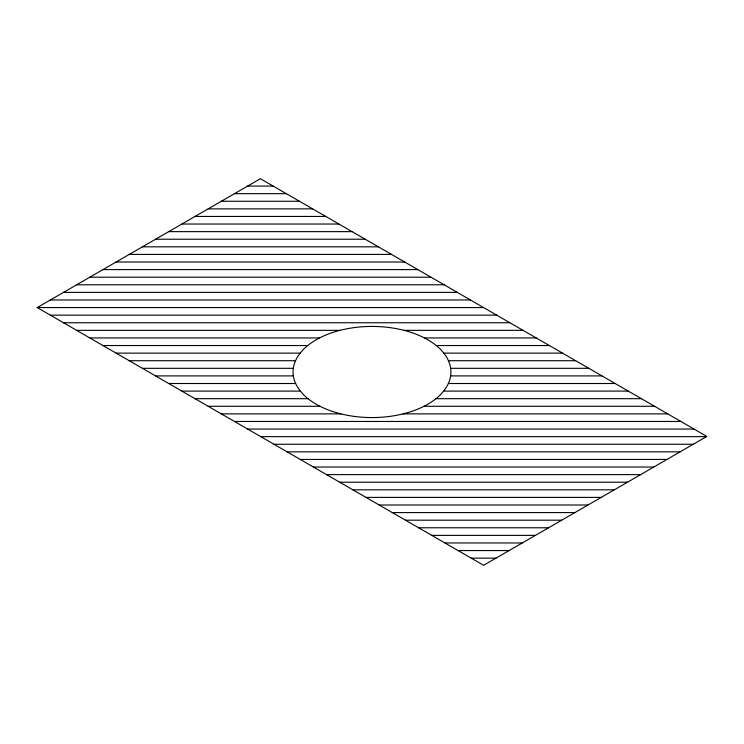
<?xml version="1.0" encoding="UTF-8"?>
<svg xmlns="http://www.w3.org/2000/svg" width="744" height="744" viewBox="0 0 744 744"><rect width="100%" height="100%" fill="white"/><g stroke="black" fill="none" stroke-linecap="round" stroke-linejoin="round"><path stroke-width="1.12" d="M37.2 307.57L260.4 178.709L706.8 436.43L483.6 565.291L37.2 307.57L483.6 307.57M247.631 186.074L273.169 186.074M234.481 193.673L286.319 193.673M221.331 201.261L299.469 201.261M208.18 208.859L312.62 208.859M195.03 216.448L325.77 216.448M181.871 224.037L338.929 224.037M168.721 231.635L352.079 231.635M155.57 239.224L365.23 239.224M142.42 246.822L378.38 246.822M129.261 254.411L391.539 254.411M116.111 262.009L404.69 262.009M102.96 269.598L417.84 269.598M89.81 277.196L430.99 277.196M76.66 284.785L444.14 284.785M63.5 292.383L457.3 292.383M50.35 299.972L470.45 299.972M50.35 315.158L496.75 315.158M63.5 322.757L509.9 322.757M76.66 330.345L340.017 330.345M403.983 330.345L523.06 330.345M89.81 337.943L319.585 337.943M424.415 337.943L536.21 337.943M102.96 345.532L307.765 345.532M436.235 345.532L549.36 345.532M116.111 353.13L300.176 353.13M443.824 353.13L562.511 353.13M129.261 360.719L295.545 360.719M448.455 360.719L575.661 360.719M142.42 368.317L293.35 368.317M450.65 368.317L588.82 368.317M155.57 375.906L293.378 375.906M450.622 375.906L601.97 375.906M168.721 383.504L295.647 383.504M448.353 383.504L615.121 383.504M181.871 391.093L300.353 391.093M443.647 391.093L628.271 391.093M195.03 398.691L308.044 398.691M435.956 398.691L641.43 398.691M208.18 406.28L320.022 406.28M423.978 406.28L654.581 406.28M221.331 413.878L340.91 413.878M403.09 413.878L667.731 413.878M234.481 421.467L680.881 421.467M247.631 429.065L694.031 429.065M260.791 436.654L706.409 436.654M273.941 444.252L693.259 444.252M287.091 451.841L680.109 451.841M300.241 459.439L666.959 459.439M313.391 467.027L653.809 467.027M326.551 474.626L640.649 474.626M339.701 482.214L627.499 482.214M352.851 489.812L614.349 489.812M366.002 497.401L601.199 497.401M379.161 504.999L588.039 504.999M392.311 512.588L574.889 512.588M405.461 520.186L561.739 520.186M418.612 527.775L548.588 527.775M431.762 535.373L535.438 535.373M444.921 542.962L522.279 542.962M458.072 550.56L509.129 550.56M471.222 558.149L495.978 558.149M332.54 411.46A78.91 45.561 0 0 0 450.911 372A78.91 45.561 0 0 0 332.54 332.54A78.91 45.561 0 0 0 332.54 411.46"/></g></svg>
